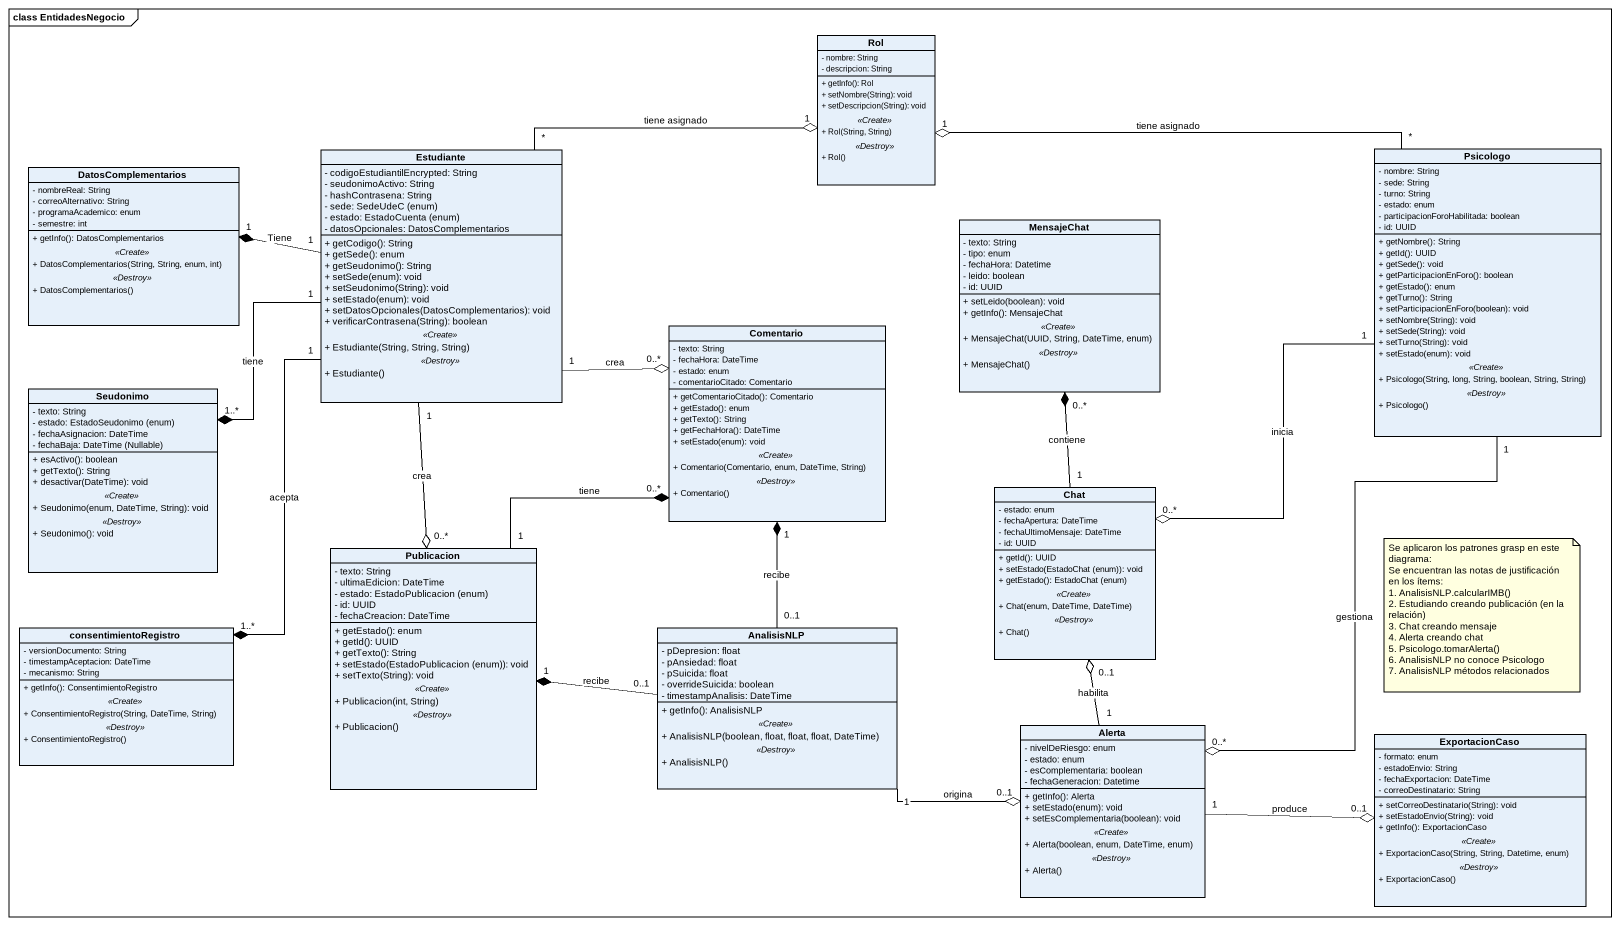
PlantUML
@startuml
mainframe class EntidadesNegocio
hide circle
hide empty members
skinparam classAttributeIconSize 0
class Rol {
  - nombre: String
  - descripcion: String
  --
  + getInfo(): Rol
  + setNombre(String): void
  + setDescripcion(String): void
  .. <<Create>> ..
  + Rol(String, String)
  .. <<Destroy>> ..
  + Rol()
}
class DatosComplementarios {
  - nombreReal: String
  - correoAlternativo: String
  - programaAcademico: enum
  - semestre: int
  --
  + getInfo(): DatosComplementarios
  .. <<Create>> ..
  + DatosComplementarios(String, String, enum, int)
  .. <<Destroy>> ..
  + DatosComplementarios()
}
class Estudiante {
  - codigoEstudiantilEncrypted: String
  - seudonimoActivo: String
  - hashContrasena: String
  {field} - sede: SedeUdeC (enum)
  {field} - estado: EstadoCuenta (enum)
  - datosOpcionales: DatosComplementarios
  --
  + getCodigo(): String
  + getSede(): enum
  + getSeudonimo(): String
  + setSede(enum): void
  + setSeudonimo(String): void
  + setEstado(enum): void
  + setDatosOpcionales(DatosComplementarios): void
  + verificarContrasena(String): boolean
  .. <<Create>> ..
  + Estudiante(String, String, String)
  .. <<Destroy>> ..
  + Estudiante()
}
class Psicologo {
  - nombre: String
  - sede: String
  - turno: String
  - estado: enum
  - participacionForoHabilitada: boolean
  - id: UUID
  --
  + getNombre(): String
  + getId(): UUID
  + getSede(): void
  + getParticipacionEnForo(): boolean
  + getEstado(): enum
  + getTurno(): String
  + setParticipacionEnForo(boolean): void
  + setNombre(String): void
  + setSede(String): void
  + setTurno(String): void
  + setEstado(enum): void
  .. <<Create>> ..
  + Psicologo(String, long, String, boolean, String, String)
  .. <<Destroy>> ..
  + Psicologo()
}
class MensajeChat {
  - texto: String
  - tipo: enum
  - fechaHora: Datetime
  - leido: boolean
  - id: UUID
  --
  + setLeido(boolean): void
  + getInfo(): MensajeChat
  .. <<Create>> ..
  + MensajeChat(UUID, String, DateTime, enum)
  .. <<Destroy>> ..
  + MensajeChat()
}
class Comentario {
  - texto: String
  - fechaHora: DateTime
  - estado: enum
  - comentarioCitado: Comentario
  --
  + getComentarioCitado(): Comentario
  + getEstado(): enum
  + getTexto(): String
  + getFechaHora(): DateTime
  + setEstado(enum): void
  .. <<Create>> ..
  + Comentario(Comentario, enum, DateTime, String)
  .. <<Destroy>> ..
  + Comentario()
}
class Seudonimo {
  - texto: String
  {field} - estado: EstadoSeudonimo (enum)
  - fechaAsignacion: DateTime
  {field} - fechaBaja: DateTime (Nullable)
  --
  + esActivo(): boolean
  + getTexto(): String
  + desactivar(DateTime): void
  .. <<Create>> ..
  + Seudonimo(enum, DateTime, String): void
  .. <<Destroy>> ..
  + Seudonimo(): void
}
class Chat {
  - estado: enum
  - fechaApertura: DateTime
  - fechaUltimoMensaje: DateTime
  - id: UUID
  --
  + getId(): UUID
  + setEstado(EstadoChat (enum)): void
  + getEstado(): EstadoChat (enum)
  .. <<Create>> ..
  + Chat(enum, DateTime, DateTime)
  .. <<Destroy>> ..
  + Chat()
}
class Publicacion {
  - texto: String
  - ultimaEdicion: DateTime
  {field} - estado: EstadoPublicacion (enum)
  - id: UUID
  - fechaCreacion: DateTime
  --
  + getEstado(): enum
  + getId(): UUID
  + getTexto(): String
  + setEstado(EstadoPublicacion (enum)): void
  + setTexto(String): void
  .. <<Create>> ..
  + Publicacion(int, String)
  .. <<Destroy>> ..
  + Publicacion()
}
class consentimientoRegistro {
  - versionDocumento: String
  - timestampAceptacion: DateTime
  - mecanismo: String
  --
  + getInfo(): ConsentimientoRegistro
  .. <<Create>> ..
  + ConsentimientoRegistro(String, DateTime, String)
  .. <<Destroy>> ..
  + ConsentimientoRegistro()
}
class AnalisisNLP {
  - pDepresion: float
  - pAnsiedad: float
  - pSuicida: float
  - overrideSuicida: boolean
  - timestampAnalisis: DateTime
  --
  + getInfo(): AnalisisNLP
  .. <<Create>> ..
  + AnalisisNLP(boolean, float, float, float, DateTime)
  .. <<Destroy>> ..
  + AnalisisNLP()
}
class Alerta {
  - nivelDeRiesgo: enum
  - estado: enum
  - esComplementaria: boolean
  - fechaGeneracion: Datetime
  --
  + getInfo(): Alerta
  + setEstado(enum): void
  + setEsComplementaria(boolean): void
  .. <<Create>> ..
  + Alerta(boolean, enum, DateTime, enum)
  .. <<Destroy>> ..
  + Alerta()
}
class ExportacionCaso {
  - formato: enum
  - estadoEnvio: String
  - fechaExportacion: DateTime
  - correoDestinatario: String
  --
  + setCorreoDestinatario(String): void
  + setEstadoEnvio(String): void
  + getInfo(): ExportacionCaso
  .. <<Create>> ..
  + ExportacionCaso(String, String, Datetime, enum)
  .. <<Destroy>> ..
  + ExportacionCaso()
}
Estudiante "*" -right-o "1" Rol : tiene asignado
Estudiante "1" -left-* "1" DatosComplementarios : Tiene
Estudiante "1" -right-o "0..*" Comentario : crea
Estudiante "1" --* "1..*" Seudonimo : tiene
Estudiante "1" --o "0..*" Publicacion : crea
Estudiante "1" --* "1..*" consentimientoRegistro : acepta
Psicologo "*" -left-o "1" Rol : tiene asignado
Psicologo "1" --o "0..*" Chat : inicia
Psicologo "1" --o "0..*" Alerta : gestiona
Chat "1" -up-* "0..*" MensajeChat : contiene
Publicacion "1" -up-* "0..*" Comentario : tiene
AnalisisNLP "0..1" -up-* "1" Comentario : recibe
AnalisisNLP "0..1" -left-* "1" Publicacion : recibe
AnalisisNLP "1" -right-o "0..1" Alerta : origina
Alerta "1" -up-o "0..1" Chat : habilita
Alerta "1" -right-o "0..1" ExportacionCaso : produce
note as N1
  Se aplicaron los patrones grasp en este diagrama:
  Se encuentran las notas de justificación en los ítems:
  1. AnalisisNLP.calcularIMB()
  2. Estudiando creando publicación (en la relación)
  3. Chat creando mensaje
  4. Alerta creando chat
  5. Psicologo.tomarAlerta()
  6. AnalisisNLP no conoce Psicologo
  7. AnalisisNLP métodos relacionados
end note
@enduml
